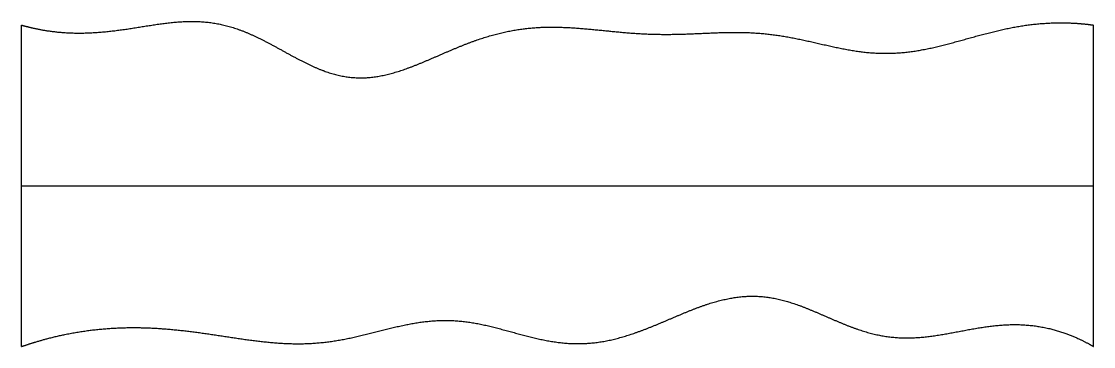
# Model space of a CAD drawing. Header units: millimetres. Extents: x 0 to 10, y 0 to 3.
import ezdxf

# ---------------------------------------------------------------- set-up
doc = ezdxf.new("R2010")
doc.units = ezdxf.units.MM
doc.layers.get('0').update_dxf_attribs({"linetype": 'CONTINUOUS'})

msp = doc.modelspace()

# ---------------------------------------------------------------- linework, layer by layer
for points in [[(0, 3), (0.04, 2.989), (0.119, 2.968), (0.239, 2.944), (0.399, 2.925), (0.601, 2.922), (0.804, 2.937), (1.007, 2.965), (1.211, 3), (1.415, 3.03), (1.617, 3.041), (1.817, 3.024), (2.015, 2.971), (2.21, 2.886), (2.404, 2.78), (2.597, 2.67), (2.79, 2.577), (2.984, 2.515), (3.181, 2.497), (3.379, 2.523), (3.579, 2.584), (3.779, 2.666), (3.98, 2.756), (4.18, 2.84), (4.38, 2.907), (4.579, 2.954), (4.778, 2.98), (4.978, 2.985), (5.178, 2.974), (5.379, 2.955), (5.58, 2.934), (5.782, 2.917), (5.984, 2.911), (6.186, 2.915), (6.388, 2.925), (6.59, 2.934), (6.791, 2.933), (6.992, 2.917), (7.193, 2.884), (7.393, 2.839), (7.593, 2.791), (7.793, 2.752), (7.993, 2.732), (8.193, 2.736), (8.393, 2.763), (8.593, 2.809), (8.793, 2.865), (8.994, 2.922), (9.194, 2.971), (9.395, 3.006), (9.597, 3.024), (9.758, 3.024), (9.879, 3.015), (9.96, 3.006), (10, 3)], [(0, 0), (0, 0.12), (0, 0.36), (0, 0.72), (0, 1.2), (0, 1.8), (0, 2.28), (0, 2.64), (0, 2.88), (0, 3)], [(10, 0), (10, 0.12), (10, 0.36), (10, 0.72), (10, 1.2), (10, 1.8), (10, 2.28), (10, 2.64), (10, 2.88), (10, 3)], [(0, 1.5), (0.4, 1.5), (1.2, 1.5), (2.4, 1.5), (4, 1.5), (6, 1.5), (7.6, 1.5), (8.8, 1.5), (9.6, 1.5), (10, 1.5)], [(0, 0), (0.04, 0.014), (0.12, 0.04), (0.24, 0.076), (0.4, 0.115), (0.6, 0.15), (0.8, 0.171), (1.001, 0.18), (1.202, 0.176), (1.402, 0.162), (1.603, 0.139), (1.805, 0.11), (2.006, 0.078), (2.208, 0.049), (2.41, 0.029), (2.611, 0.022), (2.812, 0.034), (3.014, 0.065), (3.214, 0.112), (3.414, 0.165), (3.614, 0.213), (3.814, 0.244), (4.014, 0.25), (4.214, 0.227), (4.414, 0.181), (4.614, 0.124), (4.813, 0.07), (5.013, 0.032), (5.213, 0.02), (5.412, 0.038), (5.612, 0.086), (5.812, 0.156), (6.013, 0.241), (6.213, 0.329), (6.414, 0.406), (6.614, 0.459), (6.813, 0.48), (7.01, 0.462), (7.207, 0.407), (7.403, 0.327), (7.599, 0.238), (7.796, 0.157), (7.993, 0.099), (8.193, 0.075), (8.393, 0.081), (8.595, 0.111), (8.797, 0.152), (9, 0.189), (9.202, 0.21), (9.403, 0.206), (9.603, 0.172), (9.762, 0.12), (9.881, 0.066), (9.961, 0.023), (10, 0)]]:
    msp.add_open_spline(points, degree=5)

doc.saveas('drawing.dxf')
